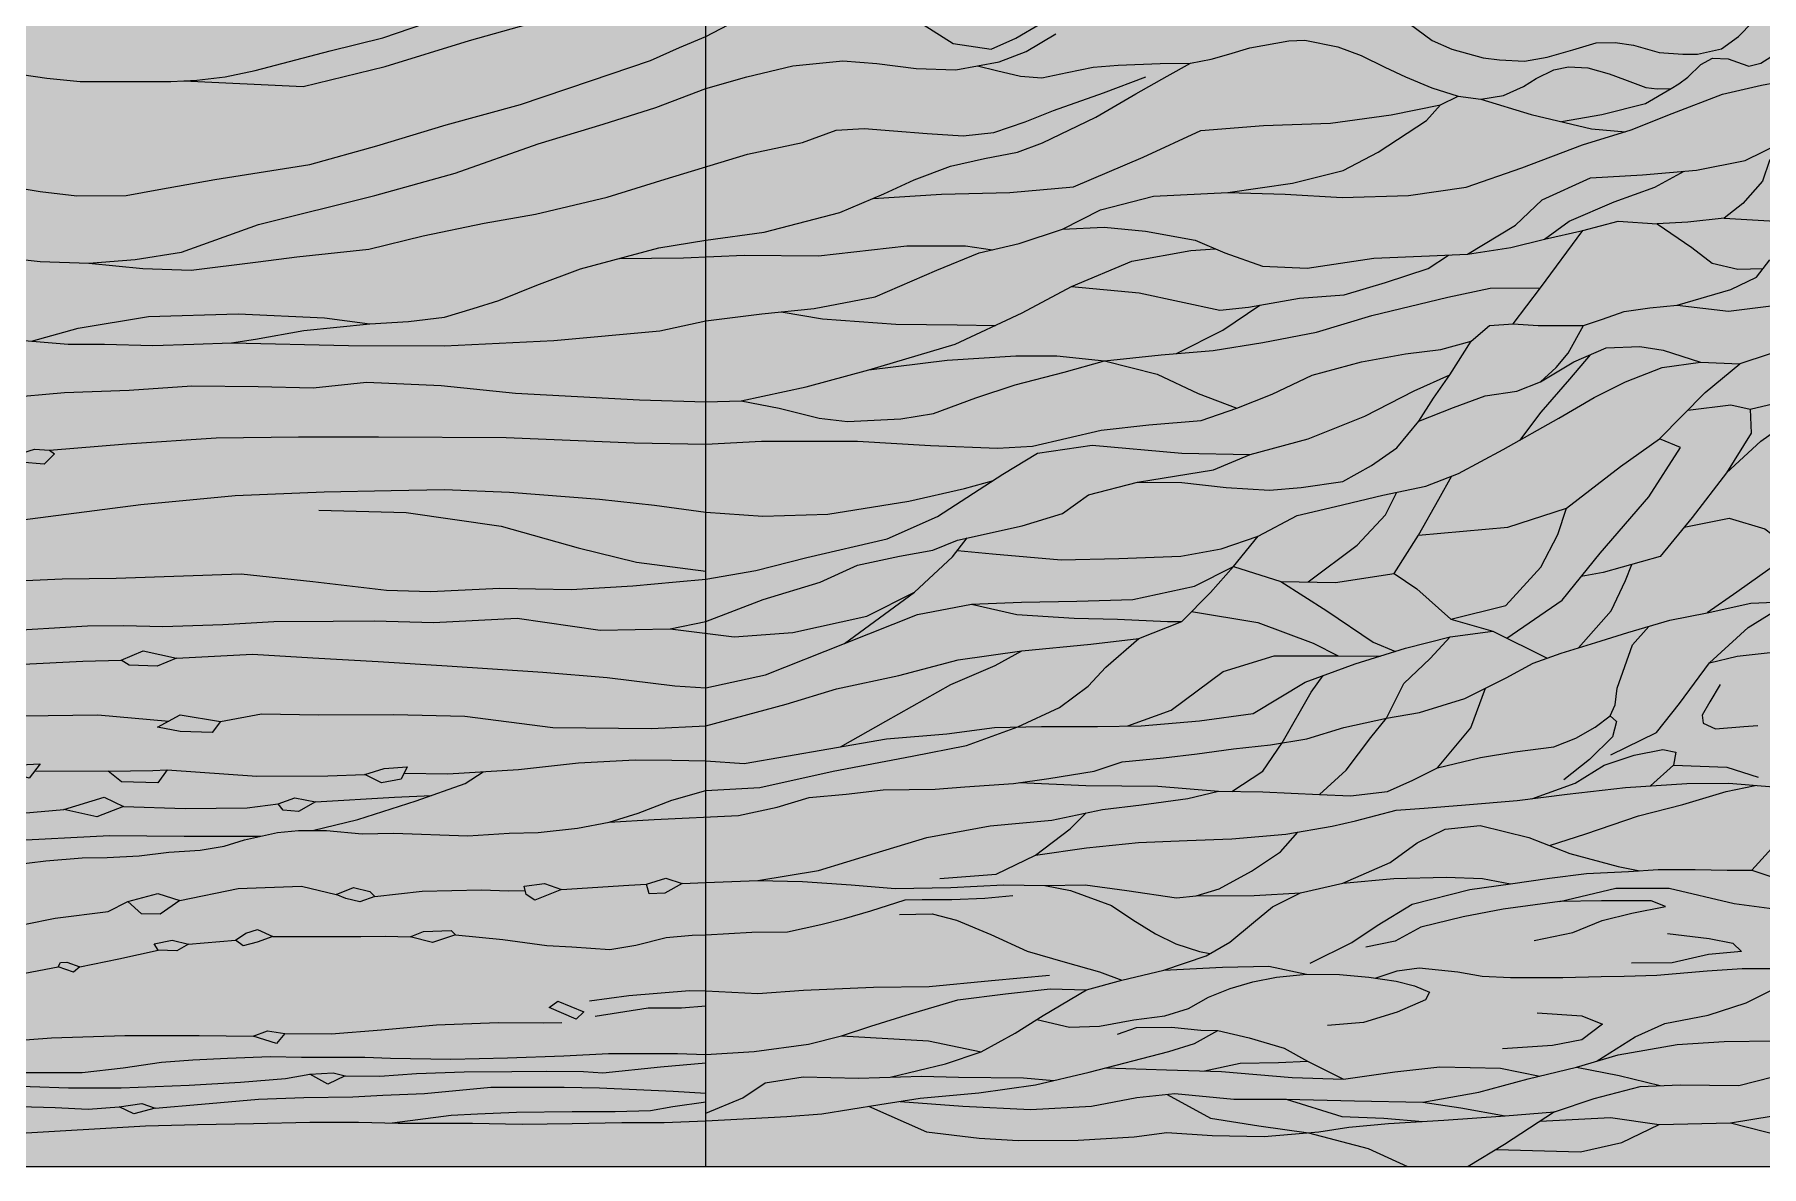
# Model space of a CAD drawing. Header units: millimetres. Extents: x 39 to 1913, y -1214 to 273.
# Drawn here: x 1341.1 to 1438.7, y -323.1 to -259.1 of the extents above; entities that cross this region are included whole.
import ezdxf

# ---------------------------------------------------------------- set-up
doc = ezdxf.new("R2010")
doc.units = ezdxf.units.MM

msp = doc.modelspace()

# ---------------------------------------------------------------- hatches: boundary and pattern name
at = {"transparency": 33554483}
h = msp.add_hatch(color=251, dxfattribs=at)
h.dxf.hatch_style = 1
h.paths.add_polyline_path([(1379.019, -256.674), (1321.519, -223.476), (1281.519, -292.758), (1299.019, -323.069), (1379.019, -323.069)])
h = msp.add_hatch(color=96, dxfattribs=at)
h.dxf.hatch_style = 1
h.paths.add_polyline_path([(1476.519, -292.758), (1436.519, -223.476), (1379.019, -256.674), (1379.019, -323.069), (1459.019, -323.069)])

# ---------------------------------------------------------------- linework, layer by layer
at = {"color": 252}
for points in [[(1349.501, -261.715), (1356.257, -262.045), (1360.884, -260.9), (1365.644, -259.446), (1370.359, -258.124), (1375.031, -256.538), (1377.47, -255.78), (1379.879, -253.939), (1382.655, -252.662), (1386.565, -251.31), (1390.592, -250.896), (1393.764, -250.675), (1396.77, -250.234), (1399.17, -249.324), (1400.88, -247.973), (1402.783, -246.54), (1404.907, -245.52), (1409.168, -244.356)], [(1379.019, -323.069), (1379.019, -256.674)], [(1431.316, -264.496), (1433.629, -263.56), (1436.479, -262.471), (1438.687, -261.968), (1440.307, -261.661), (1442.403, -261.661), (1443.801, -261.661), (1446.371, -260.851), (1447.489, -259.65), (1448.579, -257.918), (1449.501, -256.856), (1450.787, -256.605), (1451.932, -256.689), (1453.246, -257.331), (1454.615, -257.471), (1455.847, -256.954)], [(1381.571, -257.881), (1384.79, -256.988), (1387.227, -256.856), (1389.398, -257.387), (1391.303, -258.538), (1392.986, -259.601), (1395.14, -259.923), (1396.526, -259.314), (1397.94, -258.482), (1399.853, -257.789), (1401.339, -257.514)], [(1339.553, -267.662), (1341.39, -267.964), (1343.454, -268.215), (1346.248, -268.19), (1348.085, -267.863), (1351.256, -267.285), (1356.633, -266.452), (1360.408, -265.395), (1364.334, -264.212), (1368.538, -263.055), (1372.489, -261.722), (1375.887, -260.564), (1377.523, -259.835), (1379.019, -259.206), (1381.571, -257.881)], [(1340.346, -261.369), (1341.769, -261.561), (1343.654, -261.753), (1345.116, -261.753), (1346.655, -261.753), (1348.77, -261.753), (1350.232, -261.677), (1351.848, -261.484), (1353.54, -261.138), (1357.787, -260.016), (1360.749, -259.286), (1363.133, -258.478)], [(1418.773, -258.483), (1420.068, -259.441), (1421.182, -259.933), (1422.943, -260.425), (1423.876, -260.529), (1425.275, -260.606), (1426.57, -260.373), (1428.02, -259.959), (1429.342, -259.571), (1430.404, -259.545), (1431.44, -259.7), (1432.89, -260.114), (1434.237, -260.218), (1435.066, -260.218), (1436.427, -259.906), (1437.385, -259.207), (1438.162, -258.404)], [(1337.832, -271.525), (1341.395, -271.934), (1344.139, -272.016), (1346.76, -271.812), (1349.382, -271.402), (1353.723, -269.846), (1360.304, -268.207), (1364.839, -266.93), (1369.539, -265.281), (1373.208, -264.169), (1376.176, -263.221), (1379.019, -262.149), (1381.33, -261.49), (1383.935, -260.867), (1386.748, -260.583), (1388.683, -260.738), (1390.902, -261.022), (1393.146, -261.099), (1395.598, -260.635), (1397.12, -260.067), (1398.797, -259.062)], [(1394.372, -260.867), (1395.439, -261.125), (1396.788, -261.462), (1398.007, -261.54), (1399.433, -261.254), (1400.912, -260.943), (1402.312, -260.84), (1404.699, -260.736), (1406.41, -260.71), (1407.578, -260.502), (1408.563, -260.217), (1409.756, -259.854), (1411.961, -259.465), (1412.869, -259.413), (1414.736, -259.802), (1416.059, -260.295), (1417.382, -260.943), (1418.549, -261.488), (1420.054, -262.11), (1421.532, -262.577), (1422.81, -262.757), (1424.097, -262.546), (1425.222, -262.041), (1425.939, -261.584), (1426.933, -261.096), (1427.764, -260.933), (1428.872, -260.982), (1430.078, -261.324), (1430.942, -261.65), (1432.148, -262.089), (1432.783, -262.171), (1433.582, -262.155), (1434.006, -261.878), (1434.511, -261.503), (1435.244, -260.786), (1435.902, -260.442), (1436.799, -260.474), (1437.581, -260.751), (1437.972, -260.882), (1438.64, -260.719), (1439.21, -260.36)], [(1422.061, -271.522), (1424.77, -269.874), (1426.279, -268.449), (1429.018, -267.192), (1431.952, -267.024), (1434.998, -266.773), (1437.765, -266.214), (1439.86, -265.181), (1442.208, -264.343), (1444.695, -263.812), (1446.511, -263.616), (1448.132, -263.169), (1450.703, -261.856), (1451.709, -260.907), (1452.24, -260.348), (1453.106, -260.013), (1454.336, -259.957), (1455.342, -259.929), (1456.32, -259.594), (1457.095, -259.114)], [(1340.027, -276.348), (1342.972, -276.597), (1345.022, -276.597), (1347.755, -276.676), (1350.068, -276.597), (1352.196, -276.518), (1353.563, -276.308), (1356.296, -275.835), (1360.027, -275.441), (1362.208, -275.31), (1364.232, -275.074), (1365.861, -274.575), (1367.307, -274.128), (1369.461, -273.261), (1371.932, -272.342), (1376.347, -271.16), (1379.019, -270.713), (1382.312, -270.266), (1386.584, -269.158), (1389.081, -268.107), (1390.789, -267.319), (1392.838, -266.531), (1394.757, -266.111), (1396.623, -265.743), (1398.042, -265.218), (1401.064, -263.773), (1403.324, -262.459), (1405.084, -261.461), (1406.41, -260.71)], [(1344.139, -272.016), (1347.191, -272.327), (1349.923, -272.411), (1353.707, -271.949), (1355.894, -271.655), (1359.972, -271.234), (1363.041, -270.478), (1366.489, -269.763), (1369.39, -269.259), (1373.426, -268.293), (1376.705, -267.284), (1381.372, -265.855), (1384.481, -265.197), (1386.375, -264.505), (1387.956, -264.407), (1389.62, -264.538), (1391.53, -264.703), (1393.555, -264.818), (1395.285, -264.637), (1397.063, -264.028), (1398.661, -263.402), (1401.493, -262.398), (1403.881, -261.493)], [(1427.369, -264.021), (1429.661, -263.616), (1432.12, -263.002), (1433.582, -262.155)], [(1388.478, -268.361), (1392.324, -268.118), (1396.198, -268.035), (1399.793, -267.7), (1403.723, -266.029), (1406.984, -264.524), (1410.524, -264.245), (1414.314, -264.106), (1417.743, -263.633), (1420.53, -263.075), (1421.532, -262.577)], [(1408.517, -268.035), (1412.168, -267.505), (1415.039, -266.781), (1417.018, -265.75), (1419.749, -263.967), (1420.53, -263.075)], [(1422.81, -262.757), (1425.664, -263.616), (1429.074, -264.426), (1430.991, -264.595)], [(1433.913, -274.402), (1436.806, -274.73), (1441.496, -274.159), (1444.052, -273.467), (1446.117, -271.89), (1447.71, -270.961), (1449.607, -270.487), (1452.206, -270.153), (1453.643, -269.049), (1455.327, -266.975), (1456.41, -264.811), (1458.003, -263.729), (1459.463, -263.217)], [(1399.179, -270.101), (1401.326, -269.01), (1404.308, -268.23), (1408.517, -268.035), (1411.75, -268.118), (1414.983, -268.313), (1418.718, -268.202), (1421.979, -267.728), (1425.129, -266.642), (1428.557, -265.332), (1431.316, -264.496)], [(1439.86, -265.181), (1439.134, -266.214), (1438.743, -267.387), (1437.625, -268.644), (1436.563, -269.482), (1434.523, -269.706), (1432.79, -269.79)], [(1426.409, -270.658), (1427.816, -269.65), (1430.359, -268.561), (1432.651, -267.723), (1434.302, -266.83)], [(1436.563, -269.482), (1439.134, -269.622), (1441.034, -269.874), (1442.32, -269.985), (1443.605, -269.706), (1444.974, -268.728), (1446.427, -267.415), (1446.986, -266.912)], [(1379.019, -275.284), (1382.177, -274.893), (1385.131, -274.587), (1388.587, -273.918), (1392.071, -272.413), (1394.468, -271.438), (1396.726, -270.909), (1399.179, -270.101), (1401.52, -269.99), (1403.861, -270.212), (1406.676, -270.714), (1408.348, -271.438), (1410.467, -272.191), (1413.003, -272.302), (1416.766, -271.745), (1419.915, -271.605), (1422.061, -271.522), (1424.514, -271.132), (1426.409, -270.658), (1428.583, -270.185)], [(1424.648, -275.455), (1426.186, -273.416), (1428.583, -270.185), (1430.583, -269.65), (1432.79, -269.79), (1434.747, -271.131), (1435.892, -272.024), (1437.345, -272.36), (1438.775, -272.323)], [(1374.139, -271.751), (1377.747, -271.712), (1381.175, -271.573), (1385.384, -271.601), (1390.373, -271.044), (1393.689, -271.044), (1395.207, -271.265)], [(1388.225, -278.041), (1393.103, -276.593), (1396.893, -274.837), (1399.68, -273.333), (1403.081, -271.912), (1406.425, -271.299), (1407.808, -271.204)], [(1339.056, -292.818), (1344.054, -292.522), (1346.096, -292.495), (1348.326, -292.549), (1351.712, -292.441), (1354.587, -292.28), (1357.946, -292.253), (1360.283, -292.227), (1363.615, -292.334), (1368.344, -292.092), (1373.046, -292.764), (1376.996, -292.683), (1379.019, -292.28), (1382.25, -291.032), (1385.479, -290.042), (1387.588, -289.096), (1389.956, -288.579), (1391.85, -288.235), (1393.227, -287.676), (1396.886, -286.858), (1399.167, -286.17), (1400.645, -285.118), (1403.41, -284.393), (1405.922, -284.41), (1408.417, -284.697), (1410.879, -284.848), (1412.661, -284.695), (1415.021, -284.358), (1416.64, -283.448), (1418.073, -282.454), (1419.304, -280.954), (1420.147, -279.656), (1421.057, -278.341), (1422.271, -276.427), (1423.298, -275.536), (1424.648, -275.455), (1426.053, -275.536), (1427.511, -275.536), (1428.619, -275.536), (1429.699, -275.185), (1430.915, -274.753), (1432.373, -274.537), (1433.913, -274.402), (1436.938, -273.511), (1438.397, -272.809), (1439.153, -271.837)], [(1399.68, -273.333), (1403.499, -273.695), (1408.07, -274.67), (1409.686, -274.503), (1412.557, -274.002), (1415.093, -273.807), (1417.435, -273.11), (1419.832, -272.33), (1420.988, -271.564)], [(1438.032, -280.27), (1440.748, -279.637), (1444.176, -278.856), (1445.679, -278.194), (1447.874, -278.465), (1450.43, -279.216), (1451.933, -279.156), (1453.888, -278.254), (1454.85, -277.383), (1456.504, -276.451), (1458.729, -275.129), (1460.022, -273.536), (1461.886, -273.055), (1463.509, -272.604), (1464.479, -271.904)], [(1445.194, -272.851), (1444.533, -274.219), (1443.721, -275.601), (1442.128, -276.413), (1439.121, -277.164), (1437.455, -277.714)], [(1379.019, -279.855), (1381.006, -279.797), (1383.153, -280.215), (1385.41, -280.772), (1387.027, -280.967), (1390.037, -280.827), (1391.876, -280.521), (1394.273, -279.629), (1396.503, -278.905), (1399.262, -278.181), (1401.548, -277.54), (1404.753, -277.206), (1407.68, -276.955), (1410.495, -276.509), (1413.533, -275.924), (1416.654, -274.977), (1420.946, -273.946), (1423.343, -273.444), (1426.186, -273.416)], [(1340.895, -276.422), (1343.532, -275.688), (1347.515, -275.029), (1352.571, -274.892), (1357.461, -275.111), (1360.027, -275.441)], [(1383.264, -274.78), (1385.605, -275.172), (1389.758, -275.478), (1393.214, -275.506), (1395.376, -275.54)], [(1405.618, -277.131), (1408.237, -275.813), (1410.327, -274.391)], [(1352.196, -276.518), (1358.816, -276.672), (1364.233, -276.699), (1370.413, -276.399), (1376.402, -275.855), (1379.019, -275.284)], [(1419.304, -280.954), (1421.279, -280.178), (1423.053, -279.517), (1424.857, -279.247), (1426.18, -278.736), (1427.082, -277.924), (1427.743, -277.113), (1428.619, -275.536)], [(1379.019, -282.25), (1382.149, -282.081), (1387.584, -282.081), (1391.709, -282.332), (1395.5, -282.471), (1397.479, -282.36), (1401.353, -281.468), (1404.056, -281.162), (1407.011, -280.911), (1409.017, -280.215), (1411.024, -279.434), (1413.282, -278.348), (1416.069, -277.596), (1418.55, -277.15), (1420.556, -276.899), (1422.271, -276.427)], [(1428.991, -277.203), (1427.834, -278.585), (1426.21, -280.449), (1424.999, -282.034)], [(1426.18, -278.736), (1428.074, -277.593), (1429.908, -276.812), (1431.803, -276.722), (1433.126, -276.932), (1435.23, -277.624)], [(1381.006, -279.797), (1384.685, -279.017), (1388.225, -278.041), (1392.657, -277.512), (1396.531, -277.261), (1398.844, -277.261), (1401.548, -277.54)], [(1393.237, -288.256), (1395.214, -288.453), (1399.09, -288.782), (1402.355, -288.711), (1405.868, -288.582), (1408.135, -288.159), (1410.237, -287.443), (1412.439, -286.28), (1414.604, -285.769), (1417.28, -285.138), (1419.715, -284.627), (1421.549, -283.905), (1424.075, -282.553), (1427.232, -280.779), (1429.217, -279.607), (1430.991, -278.736), (1433.065, -277.924), (1435.23, -277.624), (1437.455, -277.714)], [(1401.548, -277.54), (1404.53, -278.292), (1406.843, -279.379), (1409.017, -280.215)], [(1419.291, -287.394), (1424.342, -286.943), (1427.66, -285.863), (1430.717, -283.517), (1432.912, -281.954), (1435.498, -279.339), (1437.455, -277.714)], [(1325.678, -281.425), (1330.571, -280.617), (1335.335, -280.209), (1339.392, -279.637), (1342.767, -279.338), (1346.415, -279.202), (1349.954, -278.957), (1353.711, -278.984), (1356.815, -279.066), (1359.836, -278.739), (1364.056, -278.93)], [(1364.056, -278.93), (1368.262, -279.366), (1375.258, -279.747), (1379.019, -279.855)], [(1379.019, -289.871), (1381.843, -289.381), (1384.713, -288.656), (1389.256, -287.598), (1392.099, -286.344), (1395.806, -283.948), (1397.757, -282.75), (1400.851, -282.304), (1405.924, -282.75), (1409.77, -282.833), (1413.059, -281.942), (1416.264, -280.66), (1419.051, -279.239), (1421.057, -278.341)], [(1434.516, -280.332), (1436.95, -280.029), (1438.032, -280.27), (1438.093, -281.622), (1436.709, -283.876), (1434.755, -286.401), (1432.951, -288.595), (1429.734, -289.497), (1428.486, -289.737)], [(1436.709, -283.876), (1438.637, -282.082), (1440.314, -280.893), (1442.389, -280.435), (1442.022, -281.868), (1440.528, -283.881)], [(1341.913, -282.582), (1346.266, -282.223), (1351.329, -281.896), (1355.984, -281.842), (1360.503, -281.842), (1367.718, -281.869), (1374.959, -282.169), (1379.019, -282.25)], [(1424.286, -293.205), (1427.419, -291.06), (1429.553, -288.415), (1432.32, -285.229), (1434.094, -282.434), (1432.912, -281.954)], [(1339.751, -282.94), (1341.073, -282.541), (1341.913, -282.582), (1342.188, -282.803), (1341.61, -283.381), (1340.275, -283.271), (1339.82, -283.229), (1339.751, -282.94)], [(1403.41, -284.393), (1407.707, -283.697), (1409.77, -282.833)], [(1321.732, -287.886), (1326.57, -288.019), (1329.945, -287.855), (1333.811, -287.529), (1336.996, -287.121), (1340.236, -286.549), (1347.069, -285.651), (1352.404, -285.161), (1357.441, -284.944), (1361.225, -284.862), (1364.247, -284.808), (1367.922, -284.971)], [(1367.922, -284.971), (1372.999, -285.352), (1376.102, -285.706), (1379.019, -286.087)], [(1379.019, -286.087), (1382.233, -286.316), (1385.912, -286.205), (1390.483, -285.48), (1393.632, -284.756), (1395.268, -284.296)], [(1413.052, -290.039), (1415.833, -287.965), (1417.427, -286.252), (1418.072, -284.971)], [(1417.908, -289.558), (1419.291, -287.394), (1420.434, -285.35), (1421.183, -284.049)], [(1357.128, -285.978), (1362.082, -286.114), (1367.445, -286.876), (1371.801, -288.101), (1375.095, -288.917), (1379.019, -289.434)], [(1421.125, -292.143), (1424.222, -291.362), (1426.207, -289.198), (1427.169, -287.364), (1427.66, -285.863)], [(1434.313, -286.939), (1436.86, -286.431), (1438.874, -287.032), (1440.047, -287.934), (1439.175, -289.286), (1437.281, -290.609), (1435.601, -291.786)], [(1376.996, -292.683), (1380.615, -293.136), (1383.921, -292.903), (1388.111, -291.973), (1390.812, -290.623), (1392.953, -288.622), (1393.786, -287.551)], [(1386.854, -293.508), (1390.967, -291.873), (1394.034, -291.302), (1396.861, -291.181), (1399.988, -291.121), (1403.145, -291.031), (1406.633, -290.28), (1408.827, -289.168), (1410.237, -287.443)], [(1320.44, -290.756), (1323.766, -291.148), (1327.468, -291.284), (1332.776, -290.658), (1337.241, -290.114), (1342.631, -289.869), (1345.68, -289.815), (1352.745, -289.57), (1356.801, -290.006), (1360.966, -290.496), (1363.444, -290.577), (1367.364, -290.387), (1371.393, -290.469), (1374.877, -290.251), (1377.327, -290.033), (1379.019, -289.871)], [(1396.655, -298.232), (1398.995, -297.133), (1400.619, -295.93), (1401.611, -294.848), (1403.476, -293.229), (1405.911, -292.263), (1407.535, -290.64), (1408.827, -289.168)], [(1408.827, -289.168), (1411.504, -290.009), (1414.119, -291.662), (1416.735, -293.436), (1417.986, -293.967)], [(1411.504, -290.009), (1414.601, -290.069), (1417.908, -289.558), (1419.201, -290.43), (1421.125, -292.143), (1423.496, -292.81), (1426.569, -294.346)], [(1428.338, -293.764), (1430.185, -291.661), (1430.997, -289.948), (1431.342, -289.046)], [(1379.019, -296.015), (1382.385, -295.277), (1386.854, -293.508), (1390.812, -290.623)], [(1373.538, -303.604), (1376.099, -303.468), (1380.848, -303.235), (1383.036, -302.77), (1384.852, -302.212), (1386.947, -302.025), (1389.042, -301.793), (1391.976, -301.746), (1393.652, -301.607), (1396.399, -301.42), (1398.401, -301.141), (1400.961, -300.722), (1402.544, -300.21), (1404.872, -299.978), (1406.781, -299.745), (1408.83, -299.466), (1410.925, -299.233), (1412.974, -298.907), (1415.069, -298.256), (1417.49, -297.744), (1419.352, -297.418), (1421.913, -296.627), (1424.241, -295.463), (1425.777, -294.625), (1427.36, -294.067), (1429.316, -293.462), (1431.131, -292.903), (1433.506, -292.205), (1435.601, -291.786), (1438.069, -291.228), (1440.303, -291.135)], [(1394.034, -291.302), (1396.59, -291.873), (1399.837, -292.083), (1402.273, -292.143), (1405.099, -292.263), (1405.911, -292.263)], [(1406.467, -291.707), (1410.211, -292.324), (1413.338, -293.496), (1414.751, -294.217)], [(1430.168, -299.8), (1432.738, -298.553), (1434.041, -296.915), (1435.732, -294.602), (1437.933, -292.615), (1440.303, -291.135)], [(1379.019, -300.146), (1381.174, -300.303), (1385.97, -299.466), (1389.229, -298.907), (1392.627, -298.628), (1395.328, -298.256), (1397.982, -298.209), (1401.148, -298.209), (1403.615, -298.162), (1406.921, -297.883), (1409.947, -297.464), (1412.88, -295.696), (1415.72, -294.672), (1418.561, -293.788), (1421.075, -293.136), (1423.496, -292.81)], [(1407.994, -301.863), (1410.492, -301.906), (1413.695, -302.055), (1415.446, -302.129), (1417.532, -301.887), (1418.965, -301.236), (1420.362, -300.547), (1422.794, -299.949), (1424.73, -299.633), (1426.946, -299.353), (1428.194, -298.869), (1429.274, -298.236), (1430.131, -297.604), (1430.41, -296.989), (1430.522, -296.04), (1430.95, -294.811), (1431.397, -293.583), (1432.319, -292.554)], [(1379.019, -298.176), (1383.549, -296.952), (1386.389, -296.068), (1389.927, -295.323), (1393.279, -294.439), (1396.864, -293.927), (1400.775, -293.555), (1403.476, -293.229)], [(1413.695, -302.055), (1415.21, -300.667), (1416.599, -298.827), (1417.49, -297.744), (1418.47, -295.779), (1419.949, -294.361), (1421.075, -293.136)], [(1340.426, -294.681), (1343.807, -294.521), (1345.964, -294.45)], [(1345.964, -294.45), (1347.208, -293.935), (1349.096, -294.35), (1347.995, -294.793), (1346.422, -294.736), (1345.964, -294.45)], [(1349.096, -294.35), (1353.397, -294.127), (1356.79, -294.319), (1360.485, -294.538), (1364.398, -294.784), (1369.789, -295.14), (1373.429, -295.441), (1377.26, -295.906), (1379.019, -296.015)], [(1386.627, -299.353), (1389.193, -297.914), (1392.862, -295.84), (1395.357, -294.758), (1396.864, -293.927)], [(1402.872, -298.176), (1405.31, -297.283), (1408.256, -295.089), (1411.143, -294.217), (1414.751, -294.217), (1417.141, -294.23)], [(1435.732, -294.602), (1437.306, -294.224), (1439.171, -294.02), (1440.744, -293.961), (1441.822, -294.224), (1440.948, -296.029), (1440.103, -297.398), (1440.016, -298.622), (1439.841, -299.67), (1439.433, -300.428)], [(1408.749, -301.876), (1410.501, -300.728), (1411.583, -299.128), (1413.218, -296.262), (1413.9, -295.328)], [(1420.362, -300.547), (1422.244, -298.283), (1423.077, -296.045)], [(1436.344, -295.826), (1435.761, -296.816), (1435.324, -297.573), (1435.383, -298.01), (1436.082, -298.331), (1437.685, -298.214), (1438.471, -298.156)], [(1470.627, -296.204), (1470.521, -296.964), (1469.314, -298.097), (1467.504, -299.285), (1465.877, -299.669), (1464.158, -299.687), (1462.257, -299.523), (1461.233, -299.377), (1459.715, -299.395), (1457.96, -299.742), (1456.296, -300.217), (1455.619, -300.638), (1454.591, -300.126), (1453.198, -299.962), (1451.695, -300.218), (1450.411, -300.548), (1449, -300.676), (1447.442, -300.933), (1445.975, -301.428), (1444.013, -302.124), (1442.162, -303.095), (1441.001, -304.07), (1439.259, -305.078), (1438.138, -306.319)], [(1340.419, -297.607), (1344.64, -297.556), (1348.659, -297.902)], [(1348.023, -298.252), (1349.296, -297.552), (1351.584, -297.923), (1351.112, -298.552), (1349.296, -298.495), (1348.023, -298.252)], [(1351.584, -297.923), (1353.89, -297.492), (1357.119, -297.547), (1361.36, -297.52), (1365.383, -297.629), (1370.364, -298.258), (1375.947, -298.313), (1379.019, -298.176)], [(1430.131, -297.604), (1430.485, -297.92), (1430.261, -298.795), (1428.958, -300.079), (1427.505, -301.215)], [(1379.019, -301.817), (1382.059, -301.653), (1386.202, -300.722), (1390.672, -299.884), (1393.745, -299.279), (1396.655, -298.232)], [(1425.692, -302.289), (1428.148, -301.415), (1429.778, -300.397), (1431.482, -299.823), (1433.094, -299.508), (1433.835, -299.656), (1433.705, -300.397), (1432.413, -301.566)], [(1339.536, -300.412), (1341.387, -300.313), (1340.761, -301.124), (1339.892, -300.868), (1339.536, -300.412)], [(1359.73, -300.922), (1360.823, -300.572), (1362.131, -300.483), (1361.791, -301.19), (1360.671, -301.387), (1359.73, -300.922)], [(1361.961, -300.837), (1364.425, -300.884), (1368.421, -300.638), (1371.814, -300.255), (1375.016, -300.091), (1377.096, -300.118), (1379.019, -300.146)], [(1433.705, -300.397), (1436.718, -300.501), (1438.489, -301.06)], [(1341.074, -300.718), (1345.238, -300.726)], [(1345.238, -300.726), (1347.759, -300.684), (1348.557, -300.655), (1348.03, -301.396), (1345.979, -301.324), (1345.238, -300.726)], [(1348.557, -300.655), (1353.641, -301.021), (1357.645, -300.994), (1359.73, -300.922)], [(1356.782, -304.083), (1359.335, -303.456), (1362.647, -302.416), (1365.411, -301.431), (1366.423, -300.761)], [(1396.739, -301.373), (1400.48, -301.542), (1404.555, -301.572), (1407.994, -301.863)], [(1397.638, -305.474), (1400.535, -305.064), (1403.462, -304.768), (1406.222, -304.657), (1408.741, -304.546), (1411.798, -304.286), (1414.41, -303.842), (1415.725, -303.546), (1418.022, -302.934), (1419.615, -302.823), (1421.95, -302.638), (1424.869, -302.397), (1427.703, -302.027), (1431.001, -301.656), (1434.465, -301.434), (1436.836, -301.415), (1439.355, -301.619), (1441.856, -302.212), (1443.088, -302.61)], [(1426.694, -304.925), (1428.741, -304.267), (1431.723, -303.249), (1434.242, -302.619), (1436.688, -301.878), (1438.319, -301.535)], [(1335.521, -306.615), (1338.161, -306.295), (1339.867, -306.029), (1341.706, -305.789), (1343.759, -305.629), (1345.172, -305.602), (1346.985, -305.523), (1348.664, -305.309), (1350.424, -305.203), (1351.784, -304.963), (1352.93, -304.616), (1354.796, -304.19), (1355.996, -304.083), (1357.569, -304.083), (1359.595, -304.27), (1361.354, -304.243), (1365.567, -304.377), (1367.886, -304.243), (1369.539, -304.19), (1371.752, -303.95), (1373.538, -303.604), (1375.191, -303.097), (1377.084, -302.378), (1379.019, -301.817)], [(1342.717, -302.891), (1345.01, -302.207), (1346.092, -302.72), (1344.583, -303.304), (1342.717, -302.891)], [(1346.092, -302.72), (1349.584, -302.848), (1353.077, -302.794), (1354.837, -302.579)], [(1354.837, -302.579), (1355.778, -302.238), (1356.943, -302.462), (1355.993, -303.018), (1355.115, -302.928), (1354.837, -302.579)], [(1356.943, -302.462), (1361.415, -302.197), (1363.502, -302.112)], [(1381.959, -306.905), (1385.375, -306.344), (1388.58, -305.363), (1391.507, -304.474), (1395.082, -303.826), (1398.565, -303.493), (1401.436, -302.9), (1403.64, -302.641), (1406.253, -302.271), (1407.994, -301.863)], [(1328.648, -303.493), (1332.513, -303.32), (1338.137, -303.106), (1340.37, -303.106), (1342.717, -302.891)], [(1392.229, -306.789), (1395.415, -306.548), (1397.638, -305.474), (1399.602, -303.993), (1400.507, -303.092)], [(1329.946, -305.213), (1334.654, -304.972), (1339.476, -304.666), (1345.307, -304.359), (1349.516, -304.403), (1353.863, -304.403)], [(1398.176, -307.2), (1400.444, -307.149), (1402.806, -307.465), (1405.614, -307.892), (1406.73, -307.781), (1408.032, -307.372), (1409.855, -306.387), (1411.491, -305.29), (1412.47, -304.172)], [(1415.02, -307.051), (1417.7, -305.897), (1419.219, -304.786), (1420.793, -304.008), (1422.776, -303.804), (1425.536, -304.471), (1427.851, -305.378), (1430.575, -306.119), (1431.797, -306.362)], [(1438.138, -306.319), (1439.552, -306.8), (1441.092, -306.855), (1443.805, -306.47), (1445.144, -305.976), (1446.738, -305.096)], [(1413.169, -311.584), (1415.527, -310.42), (1416.952, -309.46), (1418.931, -308.239), (1422.191, -307.424), (1424.49, -307.104), (1426.701, -306.784), (1428.796, -306.522), (1431.154, -306.406), (1432.841, -306.29), (1434.937, -306.29), (1436.741, -306.319), (1438.138, -306.319)], [(1349.283, -308.03), (1352.583, -307.361), (1356.156, -307.228), (1358.118, -307.693)], [(1358.118, -307.693), (1359.099, -307.306), (1360.025, -307.522), (1360.304, -307.819), (1359.459, -308.106), (1358.658, -307.927), (1358.118, -307.693)], [(1360.304, -307.819), (1362.981, -307.521), (1366.34, -307.441), (1367.859, -307.495), (1368.805, -307.466)], [(1368.747, -307.227), (1369.891, -307.082), (1370.862, -307.415), (1369.341, -308.023), (1368.863, -307.705), (1368.747, -307.227)], [(1370.862, -307.415), (1374.658, -307.175), (1375.657, -307.111)], [(1375.657, -307.111), (1376.758, -306.778), (1377.671, -307.082), (1376.686, -307.632), (1375.817, -307.661), (1375.657, -307.111)], [(1377.671, -307.082), (1379.019, -307.015)], [(1379.019, -307.015), (1381.959, -306.905), (1384.484, -306.96), (1387.23, -307.163), (1389.718, -307.366), (1392.851, -307.31), (1395.836, -307.163), (1398.176, -307.2), (1399.614, -307.476), (1401.936, -308.324), (1403.152, -309.134), (1404.424, -309.926), (1405.585, -310.479), (1406.911, -310.921), (1407.501, -311.043)], [(1404.901, -311.976), (1407.282, -311.17), (1408.626, -310.393), (1409.975, -309.279), (1411.031, -308.399), (1412.615, -307.608), (1415.02, -307.051), (1417.894, -306.787), (1420.857, -306.728), (1422.91, -306.787), (1424.49, -307.104)], [(1427.283, -308.093), (1430.444, -307.344), (1433.467, -307.344), (1437.142, -308.203), (1439.958, -308.588), (1443.158, -308.914), (1445.678, -309.122), (1449.053, -309.086)], [(1335.54, -309.994), (1338.854, -309.707), (1342.239, -309.04), (1345.225, -308.667), (1346.349, -308.087)], [(1346.349, -308.087), (1348.044, -307.646), (1349.283, -308.03), (1348.172, -308.814), (1347.118, -308.785), (1346.349, -308.087)], [(1379.019, -309.973), (1381.609, -309.834), (1383.618, -309.816), (1385.516, -309.392), (1386.843, -309.06), (1388.336, -308.618), (1390.271, -308.01), (1391.247, -307.992), (1392.924, -307.992), (1394.786, -307.9), (1396.37, -307.753)], [(1406.73, -307.781), (1410.004, -307.762), (1412.615, -307.608)], [(1433.249, -308.384), (1432.434, -308.064), (1429.64, -308.064), (1427.283, -308.093), (1424.082, -308.53), (1421.812, -308.966), (1419.426, -309.548), (1417.971, -310.333), (1416.312, -310.682)], [(1425.828, -310.304), (1428.011, -309.839), (1429.669, -309.17), (1431.357, -308.762), (1433.249, -308.384)], [(1389.957, -308.839), (1391.8, -308.784), (1393.182, -309.153), (1395.117, -309.963), (1397.181, -310.903), (1399.319, -311.529), (1401.254, -312.063), (1402.526, -312.533)], [(1429.4, -317.108), (1431.534, -315.747), (1433.222, -314.991), (1435.667, -314.526), (1437.82, -313.827), (1439.653, -312.897), (1441.312, -312.024), (1443.32, -311.064), (1445.357, -310.569), (1447.54, -309.755), (1449.053, -309.086), (1451.73, -308.737), (1453.476, -308.679), (1455.63, -308.94), (1457.492, -309.289), (1458.889, -309.638), (1460.111, -310.046), (1461.246, -310.017), (1463.196, -309.231), (1465.757, -308.708), (1467.34, -308.657)], [(1347.835, -310.482), (1348.841, -310.276), (1349.775, -310.509), (1349.11, -310.886), (1348.05, -310.851), (1347.835, -310.482)], [(1349.775, -310.509), (1352.433, -310.283)], [(1352.433, -310.283), (1353.008, -309.878), (1353.665, -309.671), (1354.529, -310.076), (1353.656, -310.4), (1352.855, -310.606), (1352.433, -310.283)], [(1354.529, -310.076), (1356.849, -310.08), (1359.515, -310.08), (1360.901, -310.053), (1362.303, -310.087)], [(1363.061, -309.798), (1364.612, -309.726), (1364.856, -309.978), (1363.557, -310.42), (1362.303, -310.087), (1363.061, -309.798)], [(1364.856, -309.978), (1367.539, -310.239), (1370.019, -310.586), (1371.432, -310.666), (1373.591, -310.799), (1375.057, -310.559), (1376.764, -310.133), (1378.23, -310), (1379.019, -309.973)], [(1433.365, -309.897), (1435.722, -310.188), (1437.061, -310.449), (1437.556, -310.915), (1435.693, -311.089), (1433.627, -311.555), (1431.328, -311.584)], [(1343.621, -311.785), (1345.839, -311.332), (1348.05, -310.851)], [(1337.314, -312.583), (1340.133, -312.212), (1342.408, -311.785)], [(1342.902, -311.533), (1343.621, -311.785), (1343.261, -312.081), (1342.408, -311.785), (1342.534, -311.551), (1342.902, -311.533)], [(1379.019, -313.144), (1381.941, -313.297), (1384.539, -313.113), (1388.483, -312.929), (1391.634, -312.892), (1395.154, -312.561), (1398.434, -312.266)], [(1397.714, -314.773), (1399.573, -315.195), (1401.26, -315.137), (1403.21, -314.787), (1404.956, -314.555), (1406.295, -314.147), (1407.43, -313.508), (1408.652, -313.013), (1409.932, -312.635), (1411.271, -312.373), (1412.959, -312.198), (1414.821, -312.228), (1416.48, -312.373), (1418.022, -312.606), (1419.07, -312.868), (1419.914, -313.217), (1419.681, -313.653), (1418.081, -314.351), (1416.189, -314.933), (1414.152, -315.107)], [(1400.52, -313.083), (1402.526, -312.533), (1404.901, -311.976), (1408.216, -311.8), (1410.826, -311.742), (1412.959, -312.198)], [(1416.836, -312.427), (1418.087, -312.02), (1419.339, -311.846), (1421.521, -312.078), (1422.889, -312.311), (1424.49, -312.398), (1426.032, -312.398), (1427.458, -312.398), (1429.611, -312.34), (1430.921, -312.311), (1432.754, -312.253), (1435.606, -312.02), (1437.585, -311.875), (1440, -311.875), (1441.312, -312.024)], [(1372.445, -313.704), (1374.658, -313.411), (1378.097, -313.118), (1379.019, -313.144)], [(1379.019, -316.742), (1381.738, -316.576), (1384.816, -316.153), (1386.677, -315.692), (1388.336, -315.14), (1390.584, -314.44), (1393.256, -313.647), (1395.947, -313.316), (1398.471, -313.04), (1400.52, -313.083)], [(1389.423, -318.028), (1392.558, -317.261), (1394.568, -316.6), (1396.499, -315.542), (1398.086, -314.537), (1400.52, -313.083)], [(1370.645, -313.729), (1372.108, -314.337), (1371.688, -314.743), (1370.152, -314.091), (1370.645, -313.729)], [(1372.765, -314.583), (1375.751, -314.104), (1377.643, -314.104), (1379.019, -313.997)], [(1355.211, -315.559), (1357.835, -315.569), (1360.688, -315.356), (1363.78, -315.063), (1367.273, -314.93), (1369.832, -314.956), (1370.872, -314.93)], [(1402.279, -315.602), (1403.356, -315.224), (1405.335, -315.195), (1406.993, -315.369), (1407.952, -315.384), (1409.729, -315.806), (1411.708, -316.387), (1413.017, -317.115), (1415.054, -318.133)], [(1419.53, -319.445), (1422.701, -318.88), (1425.491, -318.125), (1428.223, -317.456), (1430.577, -316.759), (1433.919, -316.178), (1436.564, -316.004), (1439.412, -315.975), (1443.452, -316.672), (1446.329, -316.178), (1449.061, -315.394), (1451.517, -315.176)], [(1425.996, -314.38), (1428.528, -314.555), (1429.692, -315.02), (1428.528, -315.922), (1426.869, -316.242), (1424.046, -316.416)], [(1320.446, -317.052), (1325.056, -316.811), (1330.828, -316.505), (1334.501, -316.374), (1338.524, -316.068), (1342.022, -315.806), (1346.176, -315.675), (1350.373, -315.675), (1353.419, -315.703)], [(1339.947, -321.198), (1347.339, -320.776), (1350.275, -320.696), (1353.45, -320.644), (1356.624, -320.564), (1359.375, -320.564), (1361.623, -320.617), (1365.829, -320.617), (1368.633, -320.67), (1371.463, -320.644), (1374.267, -320.591), (1376.647, -320.591), (1379.019, -320.485), (1383.591, -320.249), (1385.575, -320.09), (1388.855, -319.561), (1391.129, -319.218), (1394.436, -318.9), (1397.636, -318.451), (1400.678, -317.737), (1405.175, -316.573), (1406.63, -316.124), (1407.952, -315.384)], [(1353.419, -315.703), (1354.243, -315.4), (1355.211, -315.559), (1354.749, -316.122), (1353.419, -315.703)], [(1386.677, -315.692), (1391.596, -315.975), (1394.568, -316.6)], [(1334.188, -317.888), (1336.401, -317.781), (1338.187, -317.755), (1340.32, -317.755), (1343.759, -317.755), (1346.078, -317.488), (1348.238, -317.168), (1350.024, -317.035), (1351.97, -316.955), (1354.396, -316.849), (1356.156, -316.902), (1359.728, -316.902), (1361.194, -316.955), (1364.607, -317.008), (1367.806, -316.929), (1370.979, -316.822), (1373.511, -316.689), (1377.404, -316.689), (1379.019, -316.742)], [(1358.621, -317.957), (1360.586, -317.969), (1362.665, -317.809), (1365.358, -317.729), (1368.05, -317.702), (1370.023, -317.675), (1372.103, -317.702), (1373.196, -317.782), (1376.448, -317.436), (1379.019, -317.222)], [(1407.193, -317.669), (1409.205, -317.231), (1411.387, -317.202), (1413.017, -317.115)], [(1320.137, -319.213), (1322.137, -319.144), (1325.132, -318.928), (1328.178, -318.911), (1330.474, -318.778), (1335.196, -318.608), (1338.635, -318.475), (1342.981, -318.635), (1345.967, -318.635), (1349.806, -318.475), (1352.711, -318.315), (1355.244, -318.102), (1356.627, -317.856)], [(1356.627, -317.856), (1357.942, -317.783), (1358.621, -317.957), (1357.653, -318.419), (1356.627, -317.856)], [(1379.019, -320.064), (1381.104, -319.191), (1382.374, -318.345), (1384.517, -318.001), (1387.638, -318.081), (1391.209, -317.975), (1393.298, -318.028), (1396.975, -318.054), (1398.686, -318.204)], [(1389.992, -319.389), (1393.542, -319.669), (1397.357, -319.848), (1400.813, -319.669), (1403.372, -319.175), (1405.526, -318.951), (1408.847, -319.265), (1411.81, -319.265), (1415.67, -319.355), (1419.53, -319.445), (1421.684, -319.759), (1424.198, -320.207), (1426.981, -319.983), (1429.225, -319.22), (1431.828, -318.547), (1434.073, -318.458), (1437.394, -318.502), (1439.324, -318.009)], [(1401.596, -317.499), (1405.044, -317.609), (1408.157, -317.696), (1412.144, -318.045), (1415.054, -318.133), (1417.964, -317.726), (1420.496, -317.435), (1423.93, -317.522), (1426.143, -317.965)], [(1428.223, -317.456), (1430.635, -317.921), (1432.951, -318.502)], [(1436.933, -320.612), (1440.487, -320.013), (1444.091, -319.316), (1447.608, -318.618), (1451.531, -318.386), (1454.844, -318.328), (1457.024, -317.718), (1458.942, -317.66), (1460.657, -317.863), (1461.99, -317.923)], [(1327.224, -318.916), (1329.331, -319.568), (1332.21, -319.701), (1335.356, -319.808), (1337.729, -319.808), (1340.235, -319.674), (1342.234, -319.728), (1344.1, -319.834), (1345.848, -319.704)], [(1347.885, -319.777), (1350.508, -319.541), (1353.734, -319.274), (1356.293, -319.168), (1359.066, -319.141), (1360.746, -319.035), (1363.118, -318.955), (1366.851, -318.581), (1368.69, -318.581), (1371.01, -318.581), (1373.009, -318.635), (1375.088, -318.715), (1377.168, -318.821), (1379.019, -318.928)], [(1405.079, -318.998), (1407.535, -320.331), (1410.259, -320.766), (1413.075, -321.163)], [(1345.848, -319.704), (1347.134, -319.502), (1347.885, -319.777), (1346.686, -320.094), (1345.848, -319.704)], [(1361.277, -320.609), (1364.611, -320.18), (1366.104, -320.101), (1368.317, -319.994), (1371.463, -319.967), (1373.889, -319.967), (1375.888, -319.914), (1377.141, -319.674), (1379.019, -319.408)], [(1388.212, -319.665), (1391.476, -321.114), (1394.462, -321.462), (1396.665, -321.606), (1400.056, -321.577), (1403.216, -321.404), (1405.071, -321.143), (1407.622, -321.317), (1410.578, -321.375), (1413.651, -321.114), (1415.361, -320.853), (1417.593, -320.65), (1420.724, -320.447), (1424.198, -320.207)], [(1411.81, -319.265), (1414.955, -320.245), (1417.332, -320.331), (1419.538, -320.524)], [(1426.981, -319.983), (1424.162, -321.83), (1422.102, -323.069)], [(1423.706, -322.105), (1428.458, -322.237), (1430.78, -321.714), (1432.899, -320.699), (1436.933, -320.612), (1439.894, -321.366), (1442.303, -322.411), (1443.522, -323.069)], [(1426.174, -320.512), (1430.141, -320.303), (1432.899, -320.699)], [(1413.075, -321.163), (1416.442, -322.062), (1418.677, -323.069)], [(1264.019, -323.069), (1494.019, -323.069)]]:
    msp.add_lwpolyline(points, dxfattribs=at)

doc.saveas('drawing.dxf')
